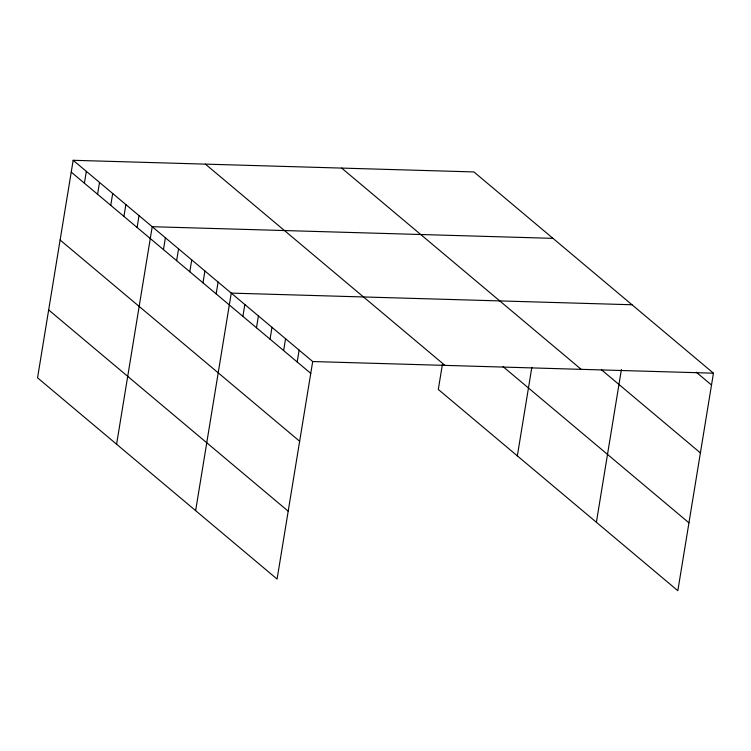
<?xml version="1.0" encoding="UTF-8"?>
<svg xmlns="http://www.w3.org/2000/svg" width="751" height="751" viewBox="0 0 751 751"><rect width="100%" height="100%" fill="white"/><g stroke="black" fill="none" stroke-linecap="round" stroke-linejoin="round"><path stroke-width="1.13" d="M73.166 160.292L37.55 377.819L277.081 579.068L312.698 361.541L73.166 160.292L473.919 171.932L713.45 373.181L677.834 590.708L438.302 389.459L442.442 364.151M84.403 183.197L86.346 171.359M97.583 194.265L99.517 182.427M110.754 205.333L112.697 193.495M123.934 216.401L125.868 204.572M137.104 227.469L139.038 215.64M116.593 444.226L152.218 226.708L552.961 238.349M163.455 249.614L165.389 237.776M176.626 260.681L178.56 248.844M189.796 271.749L191.74 259.912M202.977 282.817L204.91 270.98M216.147 293.885L218.09 282.047M195.645 510.642L231.261 293.115L632.013 304.756M242.892 316.359L244.835 304.521M256.466 327.765L258.41 315.927M270.041 339.161L271.984 327.333M283.615 350.567L285.558 338.729M297.189 361.973L299.133 350.135M517.345 455.866L531.839 367.361M596.388 522.283L621.406 369.52M312.698 361.541L713.45 373.181M696.243 372.186L711.516 385.019M601.391 369.717L700.392 452.9M341.667 168.093L581.199 369.342M502.992 366.591L688.949 522.827M205.417 164.14L444.949 365.38M71.232 172.129L310.764 373.378M60.118 240.01L299.649 441.25M48.665 309.938L288.196 511.187"/></g></svg>
